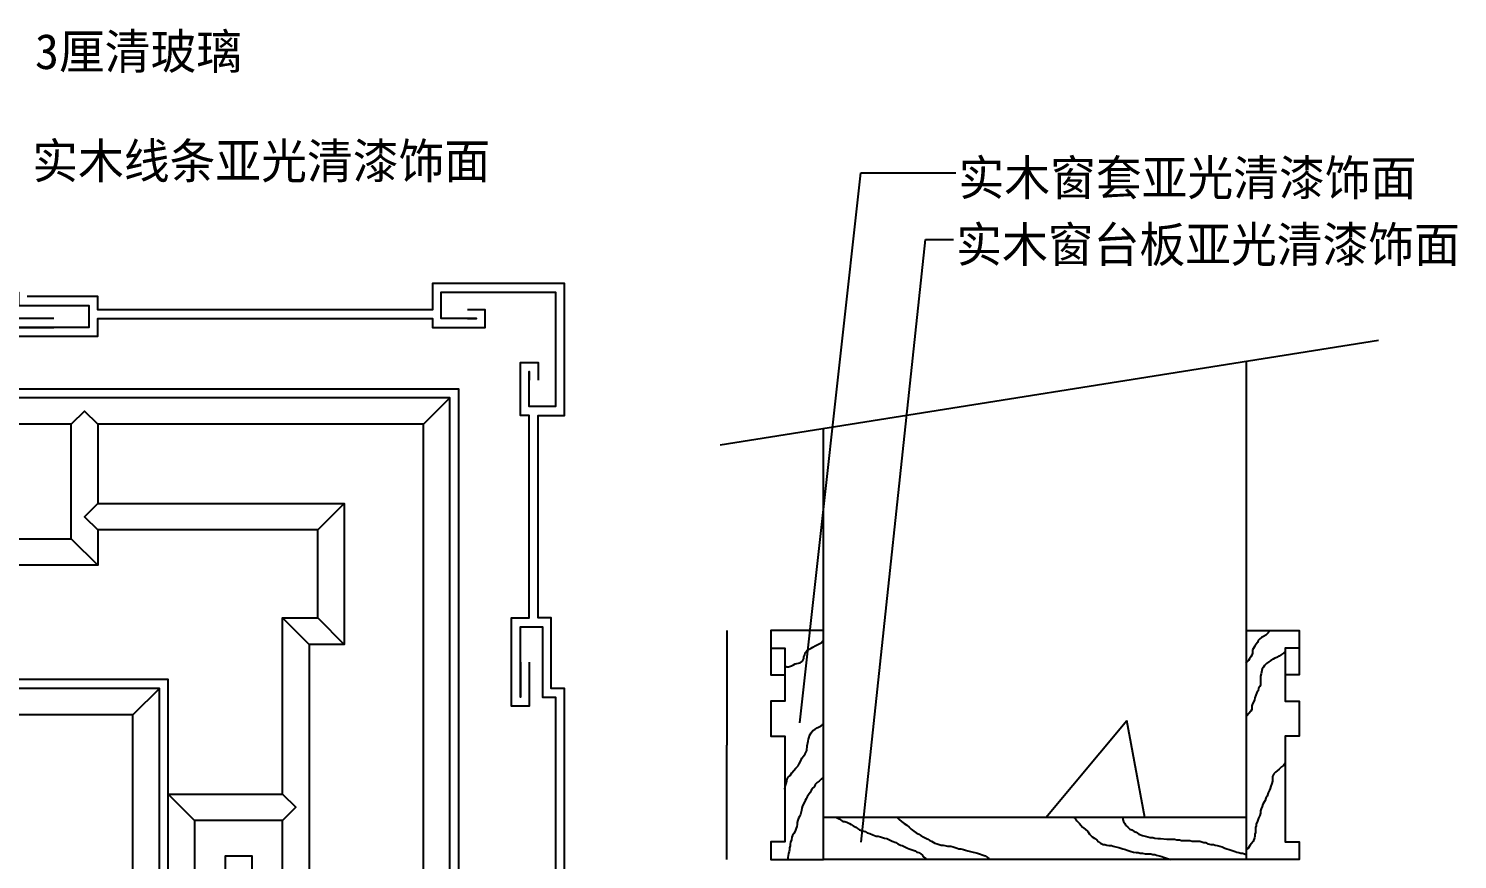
# Model space of a CAD drawing. Header units: metres. Extents: x 88 to 3581, y 92 to 4705.
# Drawn here: x 1939 to 3562, y 3639 to 4583 of the extents above; entities that cross this region are included whole.
import ezdxf

# ---------------------------------------------------------------- set-up
doc = ezdxf.new("R2010")
doc.units = ezdxf.units.M
for name, color, linetype in [('2', 2, 'Continuous'), ('3', 3, 'Continuous'), ('4', 4, 'Continuous'), ('7', 7, 'Continuous'), ('BH', 3, 'Continuous'), ('DIM', 3, 'Continuous'), ('TEXT', 3, 'Continuous')]:
    doc.layers.add(name, color=color, linetype=linetype)
doc.dimstyles.get("Standard").update_dxf_attribs({"dimtxt": 2.5, "dimasz": 2.5, "dimexe": 1.25, "dimexo": 0.625, "dimtad": 1, "dimcen": 2.5, "dimazin": 3, "dimtfac": 1, "dimtmove": 0, "dimatfit": 3})

# ---------------------------------------------------------------- blocks, each defined once
blk = doc.blocks.new('窗-014')
at = {"layer": '3'}
for p, q in [((2100, 1400), (2130, 1430)), ((2010, 1310), (1980, 1280)), ((1700, 1270), (1730, 1240)), ((1940, 1180), (1970, 1150)), ((1980, 1180), (2010, 1150)), ((1800, 1100), (1770, 1070)), ((1840, 950), (1810, 980))]:
    blk.add_line(p, q, dxfattribs=at)
for points in [[(580, 1510), (620, 1510), (620, 1510), (540, 1510), (540, 1535), (620, 1535), (620, 1550), (1640, 1550), (1640, 1535), (1720, 1535), (1720, 1510), (1640, 1510), (1640, 1510), (1680, 1510)], [(2150, 1520), (2160, 1520), (2160, 1520), (2120, 1520), (2120, 1550), (2250, 1550), (2250, 1420), (2220, 1420), (2220, 1460), (2220, 1460), (2220, 1450)], [(1680, 1520), (1630, 1520), (1630, 1500), (1730, 1500), (1730, 1520), (2110, 1520), (2110, 1510), (2170, 1510), (2170, 1530), (2150, 1530)], [(2220, 1130), (2220, 1080), (2200, 1080), (2200, 1180), (2220, 1180), (2220, 1410), (2210, 1410), (2210, 1470), (2230, 1470), (2230, 1450)], [(1730, 1400), (1715, 1415), (1700, 1400)], [(1730, 1310), (1715, 1295), (1730, 1280)], [(1940, 610), (1940, 950), (1840, 950), (1840, 870)], [(1875, 870), (1875, 910), (1905, 910), (1905, 840)], [(1810, 840), (1810, 980), (1940, 980), (1940, 1180), (1980, 1180), (1980, 1280), (1730, 1280), (1730, 1240), (1530, 1240)], [(2210, 1130), (2210, 1090), (2210, 1090), (2210, 1170), (2235, 1170), (2235, 1090), (2250, 1090), (2250, 470), (2235, 470), (2235, 390), (2210, 390), (2210, 470), (2210, 470), (2210, 430)], [(1940, 980), (1955, 965), (1940, 950)]]:
    blk.add_lwpolyline(points, dxfattribs=at)
for points in [[(120, 120), (2140, 120), (2140, 1440), (120, 1440)], [(1700, 1400), (560, 1400), (560, 1270), (1700, 1270)], [(1730, 250), (1730, 160), (2100, 160), (2100, 1400), (1730, 1400), (1730, 1310), (2010, 1310), (2010, 1150), (1970, 1150), (1970, 410), (2010, 410), (2010, 250)], [(450, 450), (1810, 450), (1810, 1110), (450, 1110)], [(460, 460), (1800, 460), (1800, 1100), (460, 1100)]]:
    blk.add_lwpolyline(points, close=True, dxfattribs=at)
at = {"layer": '4'}
blk.add_lwpolyline([(2110, 30), (1730, 30), (2110, 30), (2110, 0), (2260, 0), (2260, 150), (2230, 150), (2230, 380), (2245, 380), (2245, 460), (2260, 460), (2260, 1100), (2245, 1100), (2245, 1180), (2230, 1180), (2230, 1410), (2260, 1410), (2260, 1560), (2110, 1560), (2110, 1530), (1730, 1530), (1730, 1545), (1650, 1545)], dxfattribs=at)
blk.add_lwpolyline([(130, 130), (2130, 130), (2130, 1430), (130, 1430)], close=True, dxfattribs=at)
at = {"layer": '7'}
blk.add_lwpolyline([(490, 490), (1770, 490), (1770, 1070), (490, 1070)], close=True, dxfattribs=at)
blk = doc.blocks.new('*D24')
for p, q in [((2732.03, 3898.98), (2732.03, 3768.98)), ((2731.78, 3768.98), (2731.53, 3768.98)), ((2732.03, 3638.98), (2732.03, 3768.98)), ((2732.03, 3768.98), (2732.03, 3768.98)), ((2732.28, 3768.98), (2732.53, 3768.98))]:
    blk.add_line(p, q)
at = {"layer": 'Defpoints'}
for p in [(2732.03, 3898.98), (2732.03, 3768.98), (2732.03, 3638.98)]:
    blk.add_point(p, dxfattribs=at)
at = {"layer": 'DIM', "insert": (2732.03, 3770.105), "char_height": 1, "attachment_point": 5}
blk.add_mtext('130', dxfattribs=at)

msp = doc.modelspace()

# ---------------------------------------------------------------- hatches: boundary and pattern name
at = {"layer": 'BH'}
h = msp.add_hatch(dxfattribs=at)
h.set_pattern_fill('AR-CONC', scale=20)
h.paths.add_polyline_path([(3321.93, 4205.06), (2841.93, 4128.65), (2841.93, 3686.98), (3321.93, 3686.98)])
h = msp.add_hatch(dxfattribs=at)
h.set_pattern_fill('ANSI31', scale=500)
h.paths.add_polyline_path([(3321.93, 4205.06), (2841.93, 4128.65), (2841.93, 3686.98), (3321.93, 3686.98)])

# ---------------------------------------------------------------- linework, layer by layer
at = {"layer": '2'}
msp.add_lwpolyline([(3321.93, 4205.06), (3321.93, 3686.98), (2841.93, 3686.98), (2841.93, 4128.65)], dxfattribs=at)
at = {"layer": '4'}
for points in [[(2841.93, 3898.98), (2781.93, 3898.98), (2781.93, 3878.98), (2797.93, 3878.98), (2797.93, 3818.98), (2781.93, 3818.98), (2781.93, 3778.98), (2797.93, 3778.98), (2797.93, 3658.98), (2781.93, 3658.98), (2781.93, 3638.98), (2841.93, 3638.98)], [(3321.93, 3898.98), (3381.93, 3898.98), (3381.93, 3878.98), (3365.93, 3878.98), (3365.93, 3818.98), (3381.93, 3818.98), (3381.93, 3778.98), (3365.93, 3778.98), (3365.93, 3658.98), (3381.93, 3658.98), (3381.93, 3638.98), (3321.93, 3638.98)], [(3321.93, 3686.98), (3321.93, 3638.98), (2841.93, 3638.98), (2841.93, 3686.98)]]:
    msp.add_lwpolyline(points, dxfattribs=at)
at = {"layer": '7'}
for points in [[(2781.93, 3878.98), (2781.93, 3848.98), (2797.93, 3848.98)], [(3381.93, 3878.98), (3381.93, 3848.98), (3365.93, 3848.98)]]:
    msp.add_lwpolyline(points, dxfattribs=at)
at = {"layer": 'BH'}
for p, q in [((3346.91, 3896.56), (3344.17, 3893.82)), ((3348.28, 3898.62), (3346.91, 3896.56)), ((2824.98, 3877.5), (2827.69, 3879.13)), ((2827.69, 3879.13), (2829.85, 3880.21)), ((2829.85, 3880.21), (2832.56, 3881.83)), ((2832.56, 3881.83), (2836.89, 3884)), ((2836.89, 3884), (2839.06, 3885.08)), ((2839.06, 3885.08), (2841.23, 3887.24)), ((3331.83, 3881.49), (3329.08, 3877.38)), ((3333.2, 3883.54), (3331.83, 3881.49)), ((3334.57, 3885.6), (3333.2, 3883.54)), ((3335.25, 3887.66), (3334.57, 3885.6)), ((3337.31, 3889.71), (3335.25, 3887.66)), ((3339.37, 3891.08), (3337.31, 3889.71)), ((3341.42, 3892.45), (3339.37, 3891.08)), ((3344.17, 3893.82), (3341.42, 3892.45)), ((2809.82, 3861.27), (2815.23, 3862.35)), ((2815.23, 3862.35), (2817.94, 3864.51)), ((2817.94, 3864.51), (2819.56, 3867.22)), ((2819.56, 3869.38), (2820.65, 3871.55)), ((2819.56, 3867.22), (2819.56, 3869.38)), ((2820.65, 3871.55), (2821.19, 3873.71)), ((2821.19, 3873.71), (2822.81, 3875.88)), ((2822.81, 3875.88), (2824.98, 3877.5)), ((3322.23, 3862.99), (3321.54, 3861.62)), ((3324.28, 3865.04), (3322.23, 3862.99)), ((3325.66, 3867.1), (3324.28, 3865.04)), ((3327.03, 3869.16), (3325.66, 3867.1)), ((3328.4, 3871.21), (3327.03, 3869.16)), ((3329.08, 3873.27), (3328.4, 3871.21)), ((3329.08, 3877.38), (3329.08, 3873.27)), ((3347.6, 3863.67), (3344.85, 3861.62)), ((3349.65, 3865.04), (3347.6, 3863.67)), ((3352.4, 3866.42), (3349.65, 3865.04)), ((3354.45, 3867.79), (3352.4, 3866.42)), ((3356.51, 3868.47), (3354.45, 3867.79)), ((3359.25, 3869.84), (3356.51, 3868.47)), ((3361.99, 3871.9), (3359.25, 3869.84)), ((3364.05, 3873.27), (3361.99, 3871.9)), ((3366.11, 3875.32), (3364.05, 3873.27)), ((2797.9, 3859.1), (2800.07, 3858.02)), ((2800.07, 3858.02), (2802.23, 3858.02)), ((2802.23, 3858.02), (2805.48, 3859.1)), ((2805.48, 3859.1), (2807.65, 3860.18)), ((2807.65, 3860.18), (2809.82, 3861.27)), ((3338.68, 3849.97), (3338, 3847.23)), ((3338, 3847.23), (3338, 3837.64)), ((3340.05, 3855.45), (3338.68, 3849.97)), ((3341.42, 3857.51), (3340.05, 3855.45)), ((3342.8, 3859.56), (3341.42, 3857.51)), ((3344.85, 3861.62), (3342.8, 3859.56)), ((3335.25, 3830.79), (3333.88, 3828.73)), ((3335.94, 3833.53), (3335.25, 3830.79)), ((3337.31, 3835.58), (3335.94, 3833.53)), ((3338, 3837.64), (3337.31, 3835.58)), ((3329.08, 3815.71), (3328.4, 3813.66)), ((3328.4, 3813.66), (3328.4, 3809.54)), ((3330.45, 3818.45), (3329.08, 3815.71)), ((3331.14, 3820.51), (3330.45, 3818.45)), ((3331.83, 3822.56), (3331.14, 3820.51)), ((3333.88, 3828.73), (3331.83, 3822.56)), ((3322.91, 3802.69), (3321.93, 3801.21)), ((3324.97, 3804.75), (3322.91, 3802.69)), ((3327.03, 3807.49), (3324.97, 3804.75)), ((3328.4, 3809.54), (3327.03, 3807.49)), ((2826.06, 3780.09), (2827.69, 3782.79)), ((2827.69, 3782.79), (2829.85, 3785.5)), ((2829.85, 3785.5), (2832.56, 3787.12)), ((2832.56, 3787.12), (2834.73, 3788.75)), ((2834.73, 3788.75), (2836.89, 3789.83)), ((2836.89, 3789.83), (2839.06, 3790.91)), ((2839.06, 3790.91), (2841.23, 3792.53)), ((2841.23, 3792.53), (2841.23, 3793.08)), ((2822.81, 3762.77), (2823.35, 3768.18)), ((2823.35, 3768.18), (2824.44, 3773.59)), ((2824.44, 3773.59), (2824.98, 3775.76)), ((2824.98, 3775.76), (2825.52, 3777.92)), ((2825.52, 3777.92), (2826.06, 3780.09)), ((2814.15, 3747.62), (2816.31, 3751.94)), ((2816.31, 3751.94), (2817.4, 3754.11)), ((2817.4, 3754.11), (2819.02, 3756.27)), ((2819.02, 3756.27), (2821.19, 3758.98)), ((2821.19, 3758.98), (2822.81, 3762.77)), ((3366.11, 3748.56), (3364.05, 3745.82)), ((2800.61, 3730.3), (2801.69, 3732.46)), ((2801.69, 3732.46), (2803.86, 3734.63)), ((2803.86, 3734.63), (2806.02, 3737.33)), ((2806.02, 3737.33), (2808.19, 3740.04)), ((2808.19, 3740.04), (2810.36, 3742.74)), ((2810.36, 3742.74), (2813.06, 3745.45)), ((2813.06, 3745.45), (2814.15, 3747.62)), ((2841.77, 3732.46), (2839.06, 3730.3)), ((3353.08, 3736.23), (3351.71, 3733.49)), ((3351.71, 3733.49), (3351.71, 3728.01)), ((3355.14, 3738.29), (3353.08, 3736.23)), ((3357.19, 3739.66), (3355.14, 3738.29)), ((3359.25, 3741.71), (3357.19, 3739.66)), ((3361.99, 3744.45), (3359.25, 3741.71)), ((3364.05, 3745.82), (3361.99, 3744.45)), ((2797.9, 3718.93), (2798.44, 3722.18)), ((2798.44, 3722.18), (2799.53, 3725.43)), ((2799.53, 3725.43), (2800.07, 3728.13)), ((2800.07, 3728.13), (2800.61, 3730.3)), ((2827.69, 3717.31), (2826.6, 3715.14)), ((2828.77, 3719.47), (2827.69, 3717.31)), ((2831.48, 3722.18), (2828.77, 3719.47)), ((2832.56, 3724.34), (2831.48, 3722.18)), ((2834.73, 3726.51), (2832.56, 3724.34)), ((2836.89, 3728.13), (2834.73, 3726.51)), ((2839.06, 3730.3), (2836.89, 3728.13)), ((3348.28, 3717.73), (3346.91, 3714.99)), ((3348.97, 3719.79), (3348.28, 3717.73)), ((3349.65, 3722.53), (3348.97, 3719.79)), ((3351.02, 3725.27), (3349.65, 3722.53)), ((3351.71, 3728.01), (3351.02, 3725.27)), ((2817.94, 3699.99), (2817.4, 3697.28)), ((2819.56, 3702.7), (2817.94, 3699.99)), ((2821.19, 3705.94), (2819.56, 3702.7)), ((2822.27, 3708.11), (2821.19, 3705.94)), ((2823.35, 3710.27), (2822.27, 3708.11)), ((2824.98, 3712.44), (2823.35, 3710.27)), ((2826.6, 3715.14), (2824.98, 3712.44)), ((3340.74, 3701.97), (3340.05, 3699.23)), ((3343.48, 3706.08), (3340.74, 3701.97)), ((3344.17, 3708.82), (3343.48, 3706.08)), ((3345.54, 3710.88), (3344.17, 3708.82)), ((3346.91, 3714.99), (3345.54, 3710.88)), ((2812.52, 3683.75), (2811.98, 3681.05)), ((2813.61, 3685.92), (2812.52, 3683.75)), ((2814.69, 3688.08), (2813.61, 3685.92)), ((2815.77, 3690.25), (2814.69, 3688.08)), ((2816.86, 3694.58), (2815.77, 3690.25)), ((2817.4, 3697.28), (2816.86, 3694.58)), ((2856.71, 3686.65), (2859.61, 3685.2)), ((2859.61, 3685.2), (2863.95, 3682.31)), ((2925.48, 3686.65), (2927.65, 3684.48)), ((2927.65, 3684.48), (2930.55, 3682.31)), ((3126, 3686.65), (3128.17, 3685.2)), ((3128.17, 3685.2), (3129.62, 3683.03)), ((3181.73, 3686.65), (3181.73, 3684.48)), ((3181.73, 3684.48), (3182.46, 3682.31)), ((3335.94, 3686.21), (3334.57, 3682.79)), ((3337.31, 3688.95), (3335.94, 3686.21)), ((3338, 3691.69), (3337.31, 3688.95)), ((3338.68, 3696.49), (3338, 3694.43)), ((3338, 3694.43), (3338, 3691.69)), ((3340.05, 3699.23), (3338.68, 3696.49)), ((2808.19, 3668.6), (2806.57, 3666.44)), ((2809.82, 3671.31), (2808.19, 3668.6)), ((2810.9, 3674.55), (2809.82, 3671.31)), ((2811.44, 3676.72), (2810.9, 3674.55)), ((2811.98, 3678.88), (2811.44, 3676.72)), ((2811.98, 3681.05), (2811.98, 3678.88)), ((2863.95, 3682.31), (2866.12, 3682.31)), ((2866.12, 3682.31), (2868.29, 3681.58)), ((2868.29, 3681.58), (2871.19, 3680.14)), ((2871.19, 3680.14), (2873.36, 3678.69)), ((2873.36, 3678.69), (2875.53, 3677.24)), ((2875.53, 3677.24), (2878.43, 3675.79)), ((2878.43, 3675.79), (2880.6, 3674.35)), ((2880.6, 3674.35), (2882.77, 3672.9)), ((2882.77, 3672.9), (2884.94, 3672.18)), ((2884.94, 3672.18), (2889.29, 3670.73)), ((2889.29, 3670.73), (2891.46, 3669.28)), ((2891.46, 3669.28), (2894.35, 3668.56)), ((2894.35, 3668.56), (2897.97, 3667.11)), ((2897.97, 3667.11), (2901.59, 3665.67)), ((2930.55, 3682.31), (2933.44, 3680.14)), ((2933.44, 3680.14), (2936.34, 3677.97)), ((2936.34, 3677.97), (2939.23, 3675.79)), ((2939.23, 3675.79), (2941.41, 3673.62)), ((2941.41, 3673.62), (2944.3, 3671.45)), ((2944.3, 3671.45), (2947.2, 3669.28)), ((2947.2, 3669.28), (2950.09, 3667.84)), ((2950.09, 3667.84), (2952.26, 3666.39)), ((3129.62, 3683.03), (3132.51, 3680.14)), ((3132.51, 3680.14), (3133.96, 3677.97)), ((3133.96, 3677.97), (3136.13, 3675.79)), ((3136.13, 3675.79), (3139.03, 3673.62)), ((3139.03, 3673.62), (3141.92, 3670.73)), ((3141.92, 3670.73), (3144.09, 3667.84)), ((3144.09, 3667.84), (3146.99, 3664.94)), ((3182.46, 3682.31), (3183.91, 3680.14)), ((3183.91, 3680.14), (3184.63, 3677.97)), ((3184.63, 3677.97), (3187.53, 3675.79)), ((3187.53, 3675.79), (3189.7, 3673.62)), ((3189.7, 3673.62), (3191.87, 3672.9)), ((3191.87, 3672.9), (3194.76, 3670.73)), ((3194.76, 3670.73), (3196.94, 3670.01)), ((3196.94, 3670.01), (3199.83, 3667.84)), ((3199.83, 3667.84), (3204.18, 3666.39)), ((3332.51, 3669.77), (3331.83, 3667.71)), ((3331.83, 3667.71), (3331.83, 3665.66)), ((3333.2, 3677.3), (3332.51, 3675.25)), ((3332.51, 3675.25), (3332.51, 3669.77)), ((3334.57, 3682.79), (3333.2, 3679.36)), ((3333.2, 3679.36), (3333.2, 3677.3)), ((2803.86, 3654.53), (2803.32, 3652.37)), ((2803.32, 3652.37), (2803.32, 3650.2)), ((2804.4, 3658.86), (2803.86, 3656.69)), ((2803.86, 3656.69), (2803.86, 3654.53)), ((2805.48, 3661.57), (2804.4, 3658.86)), ((2806.02, 3664.27), (2805.48, 3661.57)), ((2806.57, 3666.44), (2806.02, 3664.27)), ((2901.59, 3665.67), (2903.76, 3665.67)), ((2903.76, 3665.67), (2906.66, 3664.94)), ((2906.66, 3664.94), (2908.83, 3664.22)), ((2908.83, 3664.22), (2911, 3663.5)), ((2911, 3663.5), (2913.9, 3662.77)), ((2913.9, 3662.77), (2916.79, 3661.33)), ((2916.79, 3661.33), (2919.69, 3659.88)), ((2919.69, 3659.88), (2924.03, 3658.43)), ((2924.03, 3658.43), (2926.2, 3656.99)), ((2926.2, 3656.99), (2929.1, 3655.54)), ((2929.1, 3655.54), (2931.27, 3654.82)), ((2931.27, 3654.82), (2934.17, 3653.37)), ((2934.17, 3653.37), (2937.06, 3651.92)), ((2937.06, 3651.92), (2939.23, 3651.2)), ((2939.23, 3651.2), (2943.58, 3649.75)), ((2952.26, 3666.39), (2955.16, 3664.94)), ((2955.16, 3664.94), (2958.06, 3663.5)), ((2958.06, 3663.5), (2960.23, 3662.05)), ((2960.23, 3662.05), (2962.4, 3660.6)), ((2962.4, 3660.6), (2964.57, 3659.88)), ((2964.57, 3659.88), (2968.19, 3657.71)), ((2968.19, 3657.71), (2971.09, 3656.99)), ((2971.09, 3656.99), (2973.26, 3656.26)), ((2973.26, 3656.26), (2975.43, 3655.54)), ((2975.43, 3655.54), (2977.6, 3655.54)), ((2977.6, 3655.54), (2979.77, 3654.82)), ((2979.77, 3654.82), (2982.67, 3654.09)), ((2982.67, 3654.09), (2986.29, 3654.09)), ((2986.29, 3654.09), (2989.18, 3653.37)), ((2989.18, 3653.37), (2991.35, 3652.65)), ((2991.35, 3652.65), (2993.53, 3651.92)), ((2993.53, 3651.92), (2995.7, 3651.2)), ((2995.7, 3651.2), (2997.87, 3651.2)), ((2997.87, 3651.2), (3000.76, 3650.48)), ((3146.99, 3664.94), (3149.88, 3662.77)), ((3149.88, 3662.77), (3152.06, 3661.33)), ((3152.06, 3661.33), (3154.23, 3659.16)), ((3154.23, 3659.16), (3156.4, 3657.71)), ((3156.4, 3657.71), (3159.29, 3656.26)), ((3159.29, 3656.26), (3161.47, 3656.26)), ((3161.47, 3656.26), (3163.64, 3655.54)), ((3163.64, 3655.54), (3165.81, 3654.82)), ((3165.81, 3654.82), (3168.71, 3654.82)), ((3168.71, 3654.82), (3170.88, 3654.09)), ((3170.88, 3654.09), (3173.77, 3653.37)), ((3173.77, 3653.37), (3177.39, 3652.65)), ((3177.39, 3652.65), (3179.56, 3651.92)), ((3179.56, 3651.92), (3181.73, 3651.2)), ((3181.73, 3651.2), (3184.63, 3650.48)), ((3204.18, 3666.39), (3207.07, 3665.67)), ((3207.07, 3665.67), (3209.97, 3664.94)), ((3209.97, 3664.94), (3212.86, 3664.22)), ((3212.86, 3664.22), (3215.76, 3664.22)), ((3215.76, 3664.22), (3217.93, 3663.5)), ((3217.93, 3663.5), (3221.55, 3662.77)), ((3221.55, 3662.77), (3224.44, 3662.77)), ((3224.44, 3662.77), (3231.68, 3662.05)), ((3231.68, 3662.05), (3240.37, 3662.05)), ((3240.37, 3662.05), (3243.26, 3661.33)), ((3243.26, 3661.33), (3246.16, 3661.33)), ((3246.16, 3661.33), (3248.33, 3660.6)), ((3248.33, 3660.6), (3257.74, 3660.6)), ((3257.74, 3660.6), (3260.64, 3659.88)), ((3260.64, 3659.88), (3269.32, 3659.88)), ((3269.32, 3659.88), (3273.67, 3658.43)), ((3273.67, 3658.43), (3275.84, 3658.43)), ((3275.84, 3658.43), (3278.74, 3656.99)), ((3278.74, 3656.99), (3281.63, 3656.26)), ((3281.63, 3656.26), (3284.53, 3656.26)), ((3284.53, 3656.26), (3286.7, 3655.54)), ((3286.7, 3655.54), (3288.87, 3654.82)), ((3288.87, 3654.82), (3291.76, 3654.09)), ((3291.76, 3654.09), (3294.66, 3653.37)), ((3294.66, 3653.37), (3297.56, 3651.92)), ((3297.56, 3651.92), (3299.73, 3651.2)), ((3299.73, 3651.2), (3302.62, 3650.48)), ((3323.6, 3651.27), (3321.54, 3649.9)), ((3326.34, 3655.38), (3323.6, 3651.27)), ((3327.71, 3657.43), (3326.34, 3655.38)), ((3329.77, 3659.49), (3327.71, 3657.43)), ((3331.14, 3663.6), (3329.77, 3659.49)), ((3331.83, 3665.66), (3331.14, 3663.6)), ((2801.69, 3643.71), (2801.15, 3641.54)), ((2801.15, 3641.54), (2801.15, 3639.38)), ((2802.23, 3645.87), (2801.69, 3643.71)), ((2802.78, 3648.04), (2802.23, 3645.87)), ((2803.32, 3650.2), (2802.78, 3648.04)), ((2943.58, 3649.75), (2945.75, 3649.03)), ((2945.75, 3649.03), (2947.92, 3647.58)), ((2947.92, 3647.58), (2950.09, 3646.86)), ((2950.09, 3646.86), (2952.26, 3645.41)), ((2952.26, 3645.41), (2954.44, 3643.97)), ((2954.44, 3643.97), (2955.88, 3641.8)), ((2955.88, 3641.8), (2958.06, 3640.35)), ((2958.06, 3640.35), (2958.78, 3639.63)), ((3000.76, 3650.48), (3002.94, 3649.75)), ((3002.94, 3649.75), (3005.83, 3649.03)), ((3005.83, 3649.03), (3008.73, 3648.31)), ((3008.73, 3648.31), (3011.62, 3647.58)), ((3011.62, 3647.58), (3013.79, 3646.86)), ((3013.79, 3646.86), (3016.69, 3646.14)), ((3016.69, 3646.14), (3018.86, 3645.41)), ((3018.86, 3645.41), (3023.2, 3643.97)), ((3023.2, 3643.97), (3025.38, 3643.24)), ((3025.38, 3643.24), (3027.55, 3641.8)), ((3027.55, 3641.8), (3029.72, 3640.35)), ((3029.72, 3640.35), (3030.44, 3639.63)), ((3184.63, 3650.48), (3186.8, 3649.75)), ((3186.8, 3649.75), (3188.97, 3649.03)), ((3188.97, 3649.03), (3191.15, 3648.31)), ((3191.15, 3648.31), (3194.04, 3647.58)), ((3194.04, 3647.58), (3196.94, 3646.86)), ((3196.94, 3646.86), (3199.11, 3646.86)), ((3199.11, 3646.86), (3201.28, 3646.14)), ((3201.28, 3646.14), (3204.18, 3646.14)), ((3204.18, 3646.14), (3207.07, 3645.41)), ((3207.07, 3645.41), (3213.59, 3645.41)), ((3213.59, 3645.41), (3215.76, 3644.69)), ((3215.76, 3644.69), (3217.93, 3644.69)), ((3217.93, 3644.69), (3220.1, 3643.97)), ((3220.1, 3643.97), (3223, 3643.24)), ((3223, 3643.24), (3225.89, 3642.52)), ((3225.89, 3642.52), (3228.06, 3641.8)), ((3228.06, 3641.8), (3230.23, 3641.07)), ((3230.23, 3641.07), (3234.58, 3639.63)), ((3234.58, 3639.63), (3236.03, 3638.9)), ((3302.62, 3650.48), (3304.79, 3649.75)), ((3304.79, 3649.75), (3306.97, 3649.03)), ((3306.97, 3649.03), (3309.14, 3648.31)), ((3309.14, 3648.31), (3311.31, 3647.58)), ((3311.31, 3647.58), (3313.48, 3646.86)), ((3313.48, 3646.86), (3315.65, 3646.14)), ((3315.65, 3646.14), (3317.82, 3646.14)), ((3317.82, 3646.14), (3320, 3645.41)), ((3320, 3645.41), (3321.44, 3644.69))]:
    msp.add_line(p, q, dxfattribs=at)
at = {"layer": 'DIM'}
msp.add_line((2724.58, 4109.97), (3472.1, 4228.96), dxfattribs=at)

# ---------------------------------------------------------------- block references
at = {"layer": 'BH'}
msp.add_blockref('窗-014', (287.67, 2733.36), dxfattribs=at)

# ---------------------------------------------------------------- texts
at = {"layer": 'TEXT'}
for s, p in [('3厘清玻璃', (1946.41, 4536.74)), ('实木线条亚光清漆饰面', (1943.31, 4412.38)), ('实木窗套亚光清漆饰面', (2995.13, 4393.28)), ('实木窗台板亚光清漆饰面', (2992.57, 4317.48))]:
    msp.add_text(s, height=40, dxfattribs=at).set_placement(p)

# ---------------------------------------------------------------- dimensions: what is measured, and where the dimension line sits
at = {"layer": 'DIM'}
dim = msp.add_linear_dim(base=(2732.03, 3768.98), p1=(2732.03, 3898.98), p2=(2732.03, 3638.98), text='130', dimstyle='Standard', dxfattribs=at)
dim.commit()
dim.dimension.update_dxf_attribs({"geometry": '*D24', "text_midpoint": (2732.03, 3770.105)})

# ---------------------------------------------------------------- leaders
for points in [[(2815.1, 3794.44), (2884.08, 4419.06), (2992.08, 4419.06)], [(2884.7, 3658.82), (2957.5, 4343.25), (2989.52, 4343.25)]]:
    msp.add_leader(points, dimstyle='Standard', dxfattribs=at)

doc.saveas('drawing.dxf')
